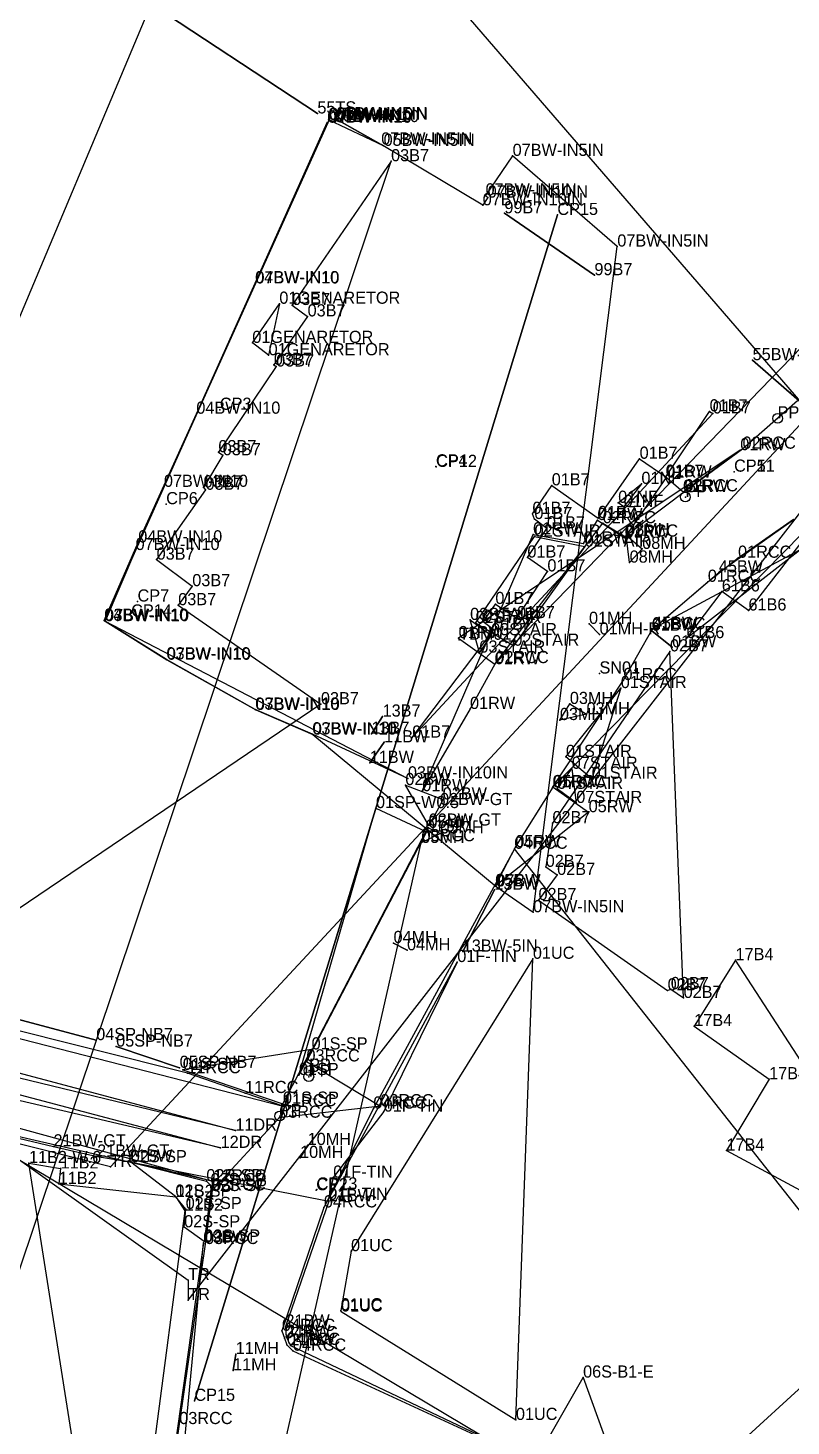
# Model space of a CAD drawing. Extents: x 236232 to 236391, y 2630445 to 2630682.
# Drawn here: x 236274.5 to 236305.9, y 2630496 to 2630553.6 of the extents above; entities that cross this region are included whole.
import ezdxf

# ---------------------------------------------------------------- set-up
doc = ezdxf.new("R2010")
doc.units = 0
for name, color, linetype in [('01B7', 10, 'CONTINUOUS'), ('01BW', 11, 'CONTINUOUS'), ('01F', 6, 'CONTINUOUS'), ('01GENARETOR', 8, 'CONTINUOUS'), ('01MH', 210, 'CONTINUOUS'), ('01NF', 8, 'CONTINUOUS'), ('01RCC', 8, 'CONTINUOUS'), ('01RW', 8, 'CONTINUOUS'), ('01S', 56, 'CONTINUOUS'), ('01SP', 70, 'CONTINUOUS'), ('01STAIR', 8, 'CONTINUOUS'), ('01UC', 8, 'CONTINUOUS'), ('02B7', 10, 'CONTINUOUS'), ('02BW', 11, 'CONTINUOUS'), ('02RCC', 8, 'CONTINUOUS'), ('02S', 56, 'CONTINUOUS'), ('02STAIR', 8, 'CONTINUOUS'), ('03B7', 10, 'CONTINUOUS'), ('03BW', 11, 'CONTINUOUS'), ('03MH', 210, 'CONTINUOUS'), ('03RCC', 8, 'CONTINUOUS'), ('03STAIR', 8, 'CONTINUOUS'), ('04BW', 11, 'CONTINUOUS'), ('04MH', 210, 'CONTINUOUS'), ('04RCC', 8, 'CONTINUOUS'), ('04SP', 70, 'CONTINUOUS'), ('05BW', 11, 'CONTINUOUS'), ('05MH', 210, 'CONTINUOUS'), ('05RW', 8, 'CONTINUOUS'), ('05SP', 70, 'CONTINUOUS'), ('06S', 56, 'CONTINUOUS'), ('07BW', 11, 'CONTINUOUS'), ('07STAIR', 8, 'CONTINUOUS'), ('08MH', 210, 'CONTINUOUS'), ('09BW', 11, 'CONTINUOUS'), ('10MH', 210, 'CONTINUOUS'), ('10S', 56, 'CONTINUOUS'), ('11B2', 10, 'CONTINUOUS'), ('11BW', 11, 'CONTINUOUS'), ('11DR', 130, 'CONTINUOUS'), ('11MH', 210, 'CONTINUOUS'), ('11RCC', 8, 'CONTINUOUS'), ('12DR', 130, 'CONTINUOUS'), ('12RCC', 8, 'CONTINUOUS'), ('13B7', 10, 'CONTINUOUS'), ('13BW', 11, 'CONTINUOUS'), ('17B4', 10, 'CONTINUOUS'), ('21BW', 11, 'CONTINUOUS'), ('45BW', 11, 'CONTINUOUS'), ('55BW', 11, 'CONTINUOUS'), ('55TS', 3, 'CONTINUOUS'), ('61B6', 10, 'CONTINUOUS'), ('99B7', 10, 'CONTINUOUS'), ('CP11', 8, 'CONTINUOUS'), ('CP12', 8, 'CONTINUOUS'), ('CP13', 8, 'CONTINUOUS'), ('CP14', 8, 'CONTINUOUS'), ('CP15', 8, 'CONTINUOUS'), ('CP2', 8, 'CONTINUOUS'), ('CP3', 8, 'CONTINUOUS'), ('CP4', 8, 'CONTINUOUS'), ('CP5', 8, 'CONTINUOUS'), ('CP6', 8, 'CONTINUOUS'), ('CP7', 8, 'CONTINUOUS'), ('LP', 210, 'CONTINUOUS'), ('PP', 211, 'CONTINUOUS'), ('RW', 8, 'CONTINUOUS'), ('SN01', 7, 'CONTINUOUS'), ('TBM01', 7, 'CONTINUOUS'), ('TP', 210, 'CONTINUOUS'), ('TR', 80, 'CONTINUOUS')]:
    doc.layers.add(name, color=color, linetype=linetype)

msp = doc.modelspace()

# ---------------------------------------------------------------- linework, layer by layer
at = {"layer": '01B7'}
for p, q in [((236302.665, 2630537.701), (236290.297, 2630524.359)), ((236300.728, 2630535.096), (236302.536, 2630537.786)), ((236302.536, 2630537.786), (236302.665, 2630537.701)), ((236297.946, 2630533.397), (236299.655, 2630535.837)), ((236299.655, 2630535.837), (236300.728, 2630535.096)), ((236295.245, 2630533.569), (236296.039, 2630534.742)), ((236296.039, 2630534.742), (236297.946, 2630533.397)), ((236295.324, 2630533.356), (236295.245, 2630533.569)), ((236295.037, 2630531.771), (236295.842, 2630532.972)), ((236295.842, 2630532.972), (236295.324, 2630533.356)), ((236295.86, 2630531.2), (236295.037, 2630531.771)), ((236294.608, 2630529.274), (236295.86, 2630531.2)), ((236293.221, 2630529.125), (236293.719, 2630529.858)), ((236293.719, 2630529.858), (236294.608, 2630529.274)), ((236293.659, 2630528.802), (236293.221, 2630529.125)), ((236290.297, 2630524.359), (236293.659, 2630528.802))]:
    msp.add_line(p, q, dxfattribs=at)
for p in [(236302.536, 2630537.786), (236302.665, 2630537.701), (236299.655, 2630535.837), (236296.039, 2630534.742), (236300.728, 2630535.096), (236295.245, 2630533.569), (236295.324, 2630533.356), (236295.842, 2630532.972), (236297.946, 2630533.397), (236295.037, 2630531.771), (236295.86, 2630531.2), (236293.719, 2630529.858), (236293.221, 2630529.125), (236294.608, 2630529.274), (236293.659, 2630528.802), (236290.297, 2630524.359)]:
    msp.add_point(p, dxfattribs=at)
at = {"layer": '01BW'}
for p, q in [((236300.994, 2630528.076), (236300.151, 2630528.757)), ((236300.151, 2630528.757), (236300.994, 2630528.076))]:
    msp.add_line(p, q, dxfattribs=at)
for p in [(236300.151, 2630528.757), (236300.994, 2630528.076)]:
    msp.add_point(p, dxfattribs=at)
at = {"layer": '01F'}
for p, q in [((236286.839, 2630505.333), (236292.151, 2630515.122)), ((236292.151, 2630515.122), (236289.125, 2630508.966)), ((236289.125, 2630508.966), (236287.045, 2630506.248)), ((236287.045, 2630506.248), (236286.839, 2630505.333))]:
    msp.add_line(p, q, dxfattribs=at)
for p in [(236292.151, 2630515.122), (236289.125, 2630508.966), (236287.045, 2630506.248), (236286.839, 2630505.333)]:
    msp.add_point(p, dxfattribs=at)
at = {"layer": '01GENARETOR'}
for p, q in [((236283.717, 2630540.604), (236284.828, 2630542.217)), ((236284.828, 2630542.217), (236284.387, 2630540.096)), ((236284.387, 2630540.096), (236283.717, 2630540.604))]:
    msp.add_line(p, q, dxfattribs=at)
for p in [(236284.828, 2630542.217), (236283.717, 2630540.604), (236284.387, 2630540.096)]:
    msp.add_point(p, dxfattribs=at)
at = {"layer": '01MH'}
for p, q in [((236297.573, 2630529.04), (236298.007, 2630528.605)), ((236298.007, 2630528.605), (236297.573, 2630529.04))]:
    msp.add_line(p, q, dxfattribs=at)
for p in [(236297.573, 2630529.04), (236298.007, 2630528.605)]:
    msp.add_point(p, dxfattribs=at)
at = {"layer": '01NF'}
for p, q in [((236298.773, 2630534.024), (236299.729, 2630534.8)), ((236299.729, 2630534.8), (236298.999, 2630533.853)), ((236298.999, 2630533.853), (236298.773, 2630534.024))]:
    msp.add_line(p, q, dxfattribs=at)
for p in [(236299.729, 2630534.8), (236298.773, 2630534.024), (236298.999, 2630533.853)]:
    msp.add_point(p, dxfattribs=at)
at = {"layer": '01RCC'}
for p, q in [((236346.024, 2630573.171), (236296.072, 2630522.311)), ((236303.706, 2630531.762), (236305.983, 2630533.35)), ((236302.462, 2630530.773), (236303.706, 2630531.762)), ((236300.172, 2630528.814), (236302.462, 2630530.773)), ((236298.991, 2630526.728), (236300.172, 2630528.814)), ((236296.072, 2630522.311), (236298.991, 2630526.728))]:
    msp.add_line(p, q, dxfattribs=at)
for p in [(236303.706, 2630531.762), (236302.462, 2630530.773), (236300.172, 2630528.814), (236298.991, 2630526.728), (236296.072, 2630522.311)]:
    msp.add_point(p, dxfattribs=at)
at = {"layer": '01RW'}
for p, q in [((236303.797, 2630536.188), (236292.207, 2630528.453)), ((236301.442, 2630534.474), (236303.797, 2630536.188)), ((236299.044, 2630532.583), (236300.759, 2630535.062)), ((236300.759, 2630535.062), (236301.442, 2630534.474)), ((236297.342, 2630532.345), (236297.919, 2630533.314)), ((236297.919, 2630533.314), (236299.044, 2630532.583)), ((236290.711, 2630522.155), (236295.272, 2630532.723)), ((236295.272, 2630532.723), (236297.342, 2630532.345)), ((236292.207, 2630528.453), (236293.69, 2630527.379)), ((236293.69, 2630527.379), (236292.675, 2630525.538)), ((236292.675, 2630525.538), (236290.711, 2630522.155))]:
    msp.add_line(p, q, dxfattribs=at)
for p in [(236303.797, 2630536.188), (236300.759, 2630535.062), (236301.442, 2630534.474), (236297.919, 2630533.314), (236295.272, 2630532.723), (236299.044, 2630532.583), (236297.342, 2630532.345), (236292.207, 2630528.453), (236293.69, 2630527.379), (236292.675, 2630525.538), (236290.711, 2630522.155)]:
    msp.add_point(p, dxfattribs=at)
at = {"layer": '01S'}
for p, q in [((236286.155, 2630511.525), (236280.854, 2630510.684)), ((236284.976, 2630509.291), (236286.155, 2630511.525)), ((236280.854, 2630510.684), (236284.976, 2630509.291))]:
    msp.add_line(p, q, dxfattribs=at)
for p in [(236286.155, 2630511.525), (236280.854, 2630510.684), (236284.976, 2630509.291)]:
    msp.add_point(p, dxfattribs=at)
at = {"layer": '01SP'}
for p, q in [((236285.632, 2630510.472), (236288.805, 2630521.459)), ((236288.805, 2630521.459), (236290.852, 2630520.492)), ((236290.852, 2630520.492), (236285.632, 2630510.472))]:
    msp.add_line(p, q, dxfattribs=at)
for p in [(236288.805, 2630521.459), (236290.852, 2630520.492), (236285.632, 2630510.472)]:
    msp.add_point(p, dxfattribs=at)
at = {"layer": '01STAIR'}
for p, q in [((236296.623, 2630523.563), (236298.879, 2630526.399)), ((236298.879, 2630526.399), (236297.682, 2630522.668)), ((236297.682, 2630522.668), (236296.623, 2630523.563))]:
    msp.add_line(p, q, dxfattribs=at)
for p in [(236298.879, 2630526.399), (236296.623, 2630523.563), (236297.682, 2630522.668)]:
    msp.add_point(p, dxfattribs=at)
at = {"layer": '01UC'}
for p, q in [((236295.262, 2630515.256), (236287.779, 2630503.223)), ((236294.564, 2630496.275), (236295.262, 2630515.256)), ((236287.779, 2630503.223), (236287.357, 2630500.787)), ((236287.357, 2630500.787), (236287.369, 2630500.737)), ((236287.369, 2630500.737), (236294.564, 2630496.275))]:
    msp.add_line(p, q, dxfattribs=at)
for p in [(236295.262, 2630515.256), (236287.779, 2630503.223), (236287.357, 2630500.787), (236287.369, 2630500.737), (236294.564, 2630496.275)]:
    msp.add_point(p, dxfattribs=at)
at = {"layer": '02B7'}
for p, q in [((236300.904, 2630527.908), (236296.069, 2630520.838)), ((236301.466, 2630513.644), (236300.904, 2630527.908)), ((236296.069, 2630520.838), (236295.791, 2630519.039)), ((236296.261, 2630518.706), (236295.494, 2630517.673)), ((236295.791, 2630519.039), (236296.261, 2630518.706)), ((236295.494, 2630517.673), (236300.808, 2630513.954)), ((236300.808, 2630513.954), (236300.937, 2630514.009)), ((236300.937, 2630514.009), (236301.466, 2630513.644))]:
    msp.add_line(p, q, dxfattribs=at)
for p in [(236300.904, 2630527.908), (236296.069, 2630520.838), (236295.791, 2630519.039), (236296.261, 2630518.706), (236295.494, 2630517.673), (236300.937, 2630514.009), (236300.808, 2630513.954), (236301.466, 2630513.644)]:
    msp.add_point(p, dxfattribs=at)
at = {"layer": '02BW'}
for p, q in [((236290.014, 2630522.406), (236291.551, 2630521.814)), ((236290.976, 2630520.737), (236290.014, 2630522.406)), ((236291.442, 2630521.583), (236290.976, 2630520.737)), ((236291.551, 2630521.814), (236291.442, 2630521.583))]:
    msp.add_line(p, q, dxfattribs=at)
for p in [(236290.014, 2630522.406), (236291.442, 2630521.583), (236291.551, 2630521.814), (236290.976, 2630520.737)]:
    msp.add_point(p, dxfattribs=at)
at = {"layer": '02RCC'}
for p, q in [((236342.166, 2630577.475), (236293.723, 2630527.426)), ((236303.89, 2630536.25), (236306.148, 2630538.237)), ((236301.504, 2630534.495), (236303.89, 2630536.25)), ((236299.047, 2630532.634), (236301.504, 2630534.495)), ((236293.723, 2630527.426), (236298.138, 2630533.184)), ((236298.138, 2630533.184), (236299.047, 2630532.634))]:
    msp.add_line(p, q, dxfattribs=at)
for p in [(236303.89, 2630536.25), (236301.504, 2630534.495), (236298.138, 2630533.184), (236299.047, 2630532.634), (236293.723, 2630527.426)]:
    msp.add_point(p, dxfattribs=at)
at = {"layer": '02S'}
for p, q in [((236278.716, 2630506.881), (236281.824, 2630506.1)), ((236280.551, 2630505.466), (236278.716, 2630506.881)), ((236281.824, 2630506.1), (236281.995, 2630505.937)), ((236281.995, 2630505.937), (236282.015, 2630505.697)), ((236280.975, 2630504.957), (236280.551, 2630505.466)), ((236282.015, 2630505.697), (236281.733, 2630503.617)), ((236280.911, 2630504.204), (236280.975, 2630504.957)), ((236281.733, 2630503.617), (236280.911, 2630504.204))]:
    msp.add_line(p, q, dxfattribs=at)
for p in [(236278.716, 2630506.881), (236281.824, 2630506.1), (236281.995, 2630505.937), (236280.551, 2630505.466), (236282.015, 2630505.697), (236280.975, 2630504.957), (236280.911, 2630504.204), (236281.733, 2630503.617)]:
    msp.add_point(p, dxfattribs=at)
at = {"layer": '02STAIR'}
for p, q in [((236292.904, 2630529.073), (236295.333, 2630532.634)), ((236295.333, 2630532.634), (236297.4, 2630532.219)), ((236297.4, 2630532.219), (236294.458, 2630528.142)), ((236294.458, 2630528.142), (236292.904, 2630529.073))]:
    msp.add_line(p, q, dxfattribs=at)
for p in [(236295.333, 2630532.634), (236297.4, 2630532.219), (236292.904, 2630529.073), (236294.458, 2630528.142)]:
    msp.add_point(p, dxfattribs=at)
at = {"layer": '03B7'}
for p, q in [((236268.345, 2630485.21), (236289.427, 2630548.082)), ((236289.427, 2630548.082), (236285.356, 2630542.165)), ((236285.991, 2630541.695), (236284.603, 2630539.697)), ((236285.356, 2630542.165), (236285.991, 2630541.695)), ((236284.696, 2630539.633), (236282.321, 2630536.107)), ((236284.603, 2630539.697), (236284.696, 2630539.633)), ((236282.501, 2630535.979), (236281.711, 2630534.657)), ((236282.321, 2630536.107), (236282.501, 2630535.979)), ((236281.79, 2630534.561), (236279.778, 2630531.684)), ((236281.711, 2630534.657), (236281.79, 2630534.561)), ((236279.778, 2630531.684), (236281.246, 2630530.592)), ((236281.246, 2630530.592), (236280.667, 2630529.81)), ((236280.667, 2630529.81), (236286.54, 2630525.733)), ((236286.54, 2630525.733), (236261.351, 2630508.686))]:
    msp.add_line(p, q, dxfattribs=at)
for p in [(236289.427, 2630548.082), (236285.356, 2630542.165), (236285.991, 2630541.695), (236284.603, 2630539.697), (236284.696, 2630539.633), (236282.321, 2630536.107), (236282.501, 2630535.979), (236281.711, 2630534.657), (236281.79, 2630534.561), (236279.778, 2630531.684), (236281.246, 2630530.592), (236280.667, 2630529.81), (236286.54, 2630525.733)]:
    msp.add_point(p, dxfattribs=at)
at = {"layer": '03BW'}
for p, q in [((236280.183, 2630527.58), (236277.631, 2630529.165)), ((236277.631, 2630529.165), (236290.119, 2630522.679)), ((236283.838, 2630525.513), (236280.183, 2630527.58)), ((236286.187, 2630524.495), (236283.838, 2630525.513)), ((236290.119, 2630522.679), (236286.187, 2630524.495))]:
    msp.add_line(p, q, dxfattribs=at)
for p in [(236277.631, 2630529.165), (236280.183, 2630527.58), (236283.838, 2630525.513), (236286.187, 2630524.495), (236290.119, 2630522.679)]:
    msp.add_point(p, dxfattribs=at)
at = {"layer": '03MH'}
for p, q in [((236296.374, 2630525.082), (236296.784, 2630525.743)), ((236296.784, 2630525.743), (236297.471, 2630525.319)), ((236297.471, 2630525.319), (236296.374, 2630525.082))]:
    msp.add_line(p, q, dxfattribs=at)
for p in [(236296.784, 2630525.743), (236296.374, 2630525.082), (236297.471, 2630525.319)]:
    msp.add_point(p, dxfattribs=at)
at = {"layer": '03RCC'}
for p, q in [((236278.129, 2630464.787), (236290.682, 2630520.093)), ((236290.682, 2630520.093), (236285.945, 2630511.032)), ((236285.945, 2630511.032), (236288.986, 2630509.186)), ((236288.986, 2630509.186), (236284.822, 2630508.715)), ((236284.822, 2630508.715), (236282.07, 2630505.723)), ((236282.07, 2630505.723), (236281.772, 2630503.516)), ((236281.772, 2630503.516), (236280.71, 2630496.106)), ((236280.71, 2630496.106), (236280.202, 2630492.705))]:
    msp.add_line(p, q, dxfattribs=at)
for p in [(236290.682, 2630520.093), (236285.945, 2630511.032), (236288.986, 2630509.186), (236284.822, 2630508.715), (236282.07, 2630505.723), (236281.772, 2630503.516), (236280.71, 2630496.106)]:
    msp.add_point(p, dxfattribs=at)
at = {"layer": '03STAIR'}
for p, q in [((236292.679, 2630529.201), (236293.543, 2630528.573)), ((236293.063, 2630527.859), (236292.679, 2630529.201)), ((236293.543, 2630528.573), (236293.063, 2630527.859))]:
    msp.add_line(p, q, dxfattribs=at)
for p in [(236292.679, 2630529.201), (236293.543, 2630528.573), (236293.063, 2630527.859)]:
    msp.add_point(p, dxfattribs=at)
at = {"layer": '04BW'}
for p, q in [((236286.801, 2630549.679), (236277.622, 2630529.173)), ((236283.832, 2630543.064), (236286.801, 2630549.679)), ((236281.413, 2630537.69), (236283.832, 2630543.064)), ((236279.021, 2630532.393), (236281.413, 2630537.69)), ((236277.622, 2630529.173), (236279.021, 2630532.393))]:
    msp.add_line(p, q, dxfattribs=at)
for p in [(236286.801, 2630549.679), (236283.832, 2630543.064), (236281.413, 2630537.69), (236279.021, 2630532.393), (236277.622, 2630529.173)]:
    msp.add_point(p, dxfattribs=at)
at = {"layer": '04MH'}
for p, q in [((236290.083, 2630515.607), (236289.527, 2630515.905)), ((236289.527, 2630515.905), (236290.083, 2630515.607))]:
    msp.add_line(p, q, dxfattribs=at)
for p in [(236289.527, 2630515.905), (236290.083, 2630515.607)]:
    msp.add_point(p, dxfattribs=at)
at = {"layer": '04RCC'}
for p, q in [((236294.5, 2630519.785), (236288.698, 2630509.092)), ((236324.55, 2630481.679), (236294.5, 2630519.785)), ((236288.698, 2630509.092), (236286.661, 2630505.023)), ((236286.661, 2630505.023), (236284.935, 2630499.942)), ((236284.935, 2630499.942), (236285.043, 2630499.639)), ((236285.043, 2630499.639), (236285.138, 2630499.366)), ((236285.138, 2630499.366), (236285.387, 2630499.126)), ((236285.387, 2630499.126), (236295.112, 2630494.638))]:
    msp.add_line(p, q, dxfattribs=at)
for p in [(236294.5, 2630519.785), (236288.698, 2630509.092), (236286.661, 2630505.023), (236284.935, 2630499.942), (236285.043, 2630499.639), (236285.138, 2630499.366), (236285.387, 2630499.126)]:
    msp.add_point(p, dxfattribs=at)
at = {"layer": '04SP'}
for p, q in [((236271.321, 2630513.495), (236277.292, 2630511.909)), ((236277.292, 2630511.909), (236271.321, 2630513.495))]:
    msp.add_line(p, q, dxfattribs=at)
msp.add_point((236277.292, 2630511.909), dxfattribs=at)
at = {"layer": '05BW'}
for p, q in [((236286.849, 2630549.786), (236287.096, 2630549.705)), ((236289.119, 2630548.715), (236286.849, 2630549.786)), ((236287.096, 2630549.705), (236287.171, 2630549.81)), ((236287.171, 2630549.81), (236289.119, 2630548.715))]:
    msp.add_line(p, q, dxfattribs=at)
for p in [(236286.849, 2630549.786), (236287.096, 2630549.705), (236287.171, 2630549.81), (236289.119, 2630548.715)]:
    msp.add_point(p, dxfattribs=at)
at = {"layer": '05MH'}
for p, q in [((236290.669, 2630520.023), (236290.964, 2630520.643)), ((236291.454, 2630520.417), (236290.669, 2630520.023)), ((236290.964, 2630520.643), (236291.454, 2630520.417))]:
    msp.add_line(p, q, dxfattribs=at)
for p in [(236290.964, 2630520.643), (236291.454, 2630520.417), (236290.669, 2630520.023)]:
    msp.add_point(p, dxfattribs=at)
at = {"layer": '05RW'}
for p, q in [((236294.543, 2630519.849), (236296.103, 2630522.322)), ((236296.103, 2630522.322), (236297.558, 2630521.289)), ((236297.558, 2630521.289), (236293.711, 2630518.249)), ((236293.711, 2630518.249), (236294.543, 2630519.849))]:
    msp.add_line(p, q, dxfattribs=at)
for p in [(236296.103, 2630522.322), (236297.558, 2630521.289), (236294.543, 2630519.849), (236293.711, 2630518.249)]:
    msp.add_point(p, dxfattribs=at)
at = {"layer": '05SP'}
for p, q in [((236278.112, 2630511.642), (236280.725, 2630510.767)), ((236280.725, 2630510.767), (236278.112, 2630511.642))]:
    msp.add_line(p, q, dxfattribs=at)
for p in [(236278.112, 2630511.642), (236280.725, 2630510.767)]:
    msp.add_point(p, dxfattribs=at)
at = {"layer": '06S'}
for p, q in [((236295.335, 2630494.54), (236297.329, 2630498.019)), ((236297.329, 2630498.019), (236299.251, 2630492.734))]:
    msp.add_line(p, q, dxfattribs=at)
msp.add_point((236297.329, 2630498.019), dxfattribs=at)
at = {"layer": '07BW'}
for p, q in [((236286.82, 2630549.667), (236283.847, 2630543.052)), ((236286.883, 2630549.781), (236286.82, 2630549.667)), ((236287.116, 2630549.694), (236286.883, 2630549.781)), ((236287.191, 2630549.797), (236287.116, 2630549.694)), ((236289.022, 2630548.771), (236287.191, 2630549.797)), ((236293.197, 2630546.268), (236289.022, 2630548.771)), ((236294.429, 2630548.301), (236293.315, 2630546.674)), ((236298.737, 2630544.57), (236294.429, 2630548.301)), ((236293.404, 2630546.586), (236293.197, 2630546.268)), ((236293.315, 2630546.674), (236293.314, 2630546.674)), ((236293.314, 2630546.674), (236293.404, 2630546.586)), ((236295.274, 2630517.171), (236298.737, 2630544.57)), ((236283.847, 2630543.052), (236280.078, 2630534.681)), ((236280.078, 2630534.681), (236278.912, 2630532.08)), ((236278.912, 2630532.08), (236277.654, 2630529.151)), ((236277.654, 2630529.151), (236280.201, 2630527.564)), ((236280.201, 2630527.564), (236283.858, 2630525.497)), ((236283.858, 2630525.497), (236286.208, 2630524.481)), ((236286.208, 2630524.481), (236293.758, 2630518.236)), ((236293.758, 2630518.236), (236295.274, 2630517.171))]:
    msp.add_line(p, q, dxfattribs=at)
for p in [(236286.82, 2630549.667), (236286.883, 2630549.781), (236287.116, 2630549.694), (236287.191, 2630549.797), (236289.022, 2630548.771), (236294.429, 2630548.301), (236293.197, 2630546.268), (236293.314, 2630546.674), (236293.315, 2630546.674), (236293.404, 2630546.586), (236298.737, 2630544.57), (236283.847, 2630543.052), (236280.078, 2630534.681), (236278.912, 2630532.08), (236277.654, 2630529.151), (236280.201, 2630527.564), (236283.858, 2630525.497), (236286.208, 2630524.481), (236293.758, 2630518.236), (236295.274, 2630517.171)]:
    msp.add_point(p, dxfattribs=at)
at = {"layer": '07STAIR'}
for p, q in [((236296.262, 2630522.251), (236296.862, 2630523.078)), ((236296.862, 2630523.078), (236297.048, 2630521.669)), ((236297.048, 2630521.669), (236296.262, 2630522.251))]:
    msp.add_line(p, q, dxfattribs=at)
for p in [(236296.862, 2630523.078), (236296.262, 2630522.251), (236297.048, 2630521.669)]:
    msp.add_point(p, dxfattribs=at)
at = {"layer": '08MH'}
for p, q in [((236299.103, 2630532.686), (236299.761, 2630532.127)), ((236299.245, 2630531.562), (236299.103, 2630532.686)), ((236299.761, 2630532.127), (236299.245, 2630531.562))]:
    msp.add_line(p, q, dxfattribs=at)
for p in [(236299.103, 2630532.686), (236299.761, 2630532.127), (236299.245, 2630531.562)]:
    msp.add_point(p, dxfattribs=at)
at = {"layer": '09BW'}
for p, q in [((236278.081, 2630465.213), (236281.701, 2630503.572)), ((236281.701, 2630503.572), (236280.552, 2630495.354))]:
    msp.add_line(p, q, dxfattribs=at)
msp.add_point((236281.701, 2630503.572), dxfattribs=at)
at = {"layer": '10MH'}
for p, q in [((236285.682, 2630507.059), (236285.994, 2630507.592)), ((236285.994, 2630507.592), (236285.682, 2630507.059))]:
    msp.add_line(p, q, dxfattribs=at)
for p in [(236285.994, 2630507.592), (236285.682, 2630507.059)]:
    msp.add_point(p, dxfattribs=at)
at = {"layer": '10S'}
msp.add_line((236311.588, 2630502.477), (236300.334, 2630492.177), dxfattribs=at)
at = {"layer": '11B2'}
for p, q in [((236274.525, 2630506.85), (236275.826, 2630506.625)), ((236278.147, 2630483.776), (236274.525, 2630506.85)), ((236275.826, 2630506.625), (236275.748, 2630505.988)), ((236275.748, 2630505.988), (236280.568, 2630505.458)), ((236280.568, 2630505.458), (236280.942, 2630504.885)), ((236280.942, 2630504.885), (236278.147, 2630483.776))]:
    msp.add_line(p, q, dxfattribs=at)
for p in [(236274.525, 2630506.85), (236275.826, 2630506.625), (236275.748, 2630505.988), (236280.568, 2630505.458), (236280.942, 2630504.885)]:
    msp.add_point(p, dxfattribs=at)
at = {"layer": '11BW'}
for p, q in [((236288.548, 2630523.317), (236289.145, 2630524.166)), ((236289.145, 2630524.166), (236288.548, 2630523.317))]:
    msp.add_line(p, q, dxfattribs=at)
for p in [(236289.145, 2630524.166), (236288.548, 2630523.317)]:
    msp.add_point(p, dxfattribs=at)
at = {"layer": '11DR'}
for p, q in [((236239.001, 2630519.921), (236283.018, 2630508.186)), ((236283.018, 2630508.186), (236262.102, 2630513.251))]:
    msp.add_line(p, q, dxfattribs=at)
msp.add_point((236283.018, 2630508.186), dxfattribs=at)
at = {"layer": '11MH'}
for p, q in [((236283.031, 2630498.986), (236282.925, 2630498.313)), ((236282.925, 2630498.313), (236283.031, 2630498.986))]:
    msp.add_line(p, q, dxfattribs=at)
for p in [(236283.031, 2630498.986), (236282.925, 2630498.313)]:
    msp.add_point(p, dxfattribs=at)
at = {"layer": '11RCC'}
for p, q in [((236243.042, 2630519.965), (236284.982, 2630509.19)), ((236281.042, 2630510.545), (236263.64, 2630514.925)), ((236283.418, 2630509.731), (236281.042, 2630510.545)), ((236284.982, 2630509.19), (236283.418, 2630509.731))]:
    msp.add_line(p, q, dxfattribs=at)
for p in [(236281.042, 2630510.545), (236283.418, 2630509.731), (236284.982, 2630509.19)]:
    msp.add_point(p, dxfattribs=at)
at = {"layer": '12DR'}
for p, q in [((236238.772, 2630518.998), (236282.411, 2630507.474)), ((236282.411, 2630507.474), (236261.894, 2630512.276))]:
    msp.add_line(p, q, dxfattribs=at)
msp.add_point((236282.411, 2630507.474), dxfattribs=at)
at = {"layer": '12RCC'}
for p, q in [((236238.676, 2630518.007), (236282.112, 2630506.092)), ((236282.112, 2630506.092), (236271.77, 2630508.47))]:
    msp.add_line(p, q, dxfattribs=at)
msp.add_point((236282.112, 2630506.092), dxfattribs=at)
at = {"layer": '13B7'}
for p, q in [((236289.078, 2630525.224), (236288.618, 2630524.517)), ((236288.618, 2630524.517), (236289.078, 2630525.224))]:
    msp.add_line(p, q, dxfattribs=at)
for p in [(236289.078, 2630525.224), (236288.618, 2630524.517)]:
    msp.add_point(p, dxfattribs=at)
at = {"layer": '13BW'}
for p, q in [((236293.678, 2630518.097), (236292.376, 2630515.551)), ((236292.376, 2630515.551), (236293.678, 2630518.097))]:
    msp.add_line(p, q, dxfattribs=at)
for p in [(236293.678, 2630518.097), (236292.376, 2630515.551)]:
    msp.add_point(p, dxfattribs=at)
at = {"layer": '17B4'}
for p, q in [((236303.604, 2630515.199), (236301.904, 2630512.484)), ((236311.593, 2630502.867), (236303.604, 2630515.199)), ((236301.904, 2630512.484), (236304.985, 2630510.299)), ((236304.985, 2630510.299), (236303.229, 2630507.361)), ((236303.229, 2630507.361), (236311.593, 2630502.867))]:
    msp.add_line(p, q, dxfattribs=at)
for p in [(236303.604, 2630515.199), (236301.904, 2630512.484), (236304.985, 2630510.299), (236303.229, 2630507.361)]:
    msp.add_point(p, dxfattribs=at)
at = {"layer": '21BW'}
for p, q in [((236271.601, 2630508.462), (236275.535, 2630507.535)), ((236321.838, 2630478.544), (236271.601, 2630508.462)), ((236275.535, 2630507.535), (236277.329, 2630507.114)), ((236277.329, 2630507.114), (236278.606, 2630506.908)), ((236278.606, 2630506.908), (236286.862, 2630505.278)), ((236286.862, 2630505.278), (236285.081, 2630500.117)), ((236285.081, 2630500.117), (236285.111, 2630499.697)), ((236285.111, 2630499.697), (236285.292, 2630499.343)), ((236285.292, 2630499.343), (236295.296, 2630494.59))]:
    msp.add_line(p, q, dxfattribs=at)
for p in [(236275.535, 2630507.535), (236277.329, 2630507.114), (236278.606, 2630506.908), (236286.862, 2630505.278), (236285.081, 2630500.117), (236285.111, 2630499.697), (236285.292, 2630499.343)]:
    msp.add_point(p, dxfattribs=at)
at = {"layer": '45BW'}
for p, q in [((236361.575, 2630561.861), (236300.205, 2630528.833)), ((236302.914, 2630531.161), (236306.019, 2630533.351)), ((236300.205, 2630528.833), (236302.914, 2630531.161))]:
    msp.add_line(p, q, dxfattribs=at)
for p in [(236302.914, 2630531.161), (236300.205, 2630528.833)]:
    msp.add_point(p, dxfattribs=at)
at = {"layer": '55BW'}
for p, q in [((236304.305, 2630539.894), (236306.776, 2630537.743)), ((236306.776, 2630537.743), (236304.305, 2630539.894))]:
    msp.add_line(p, q, dxfattribs=at)
msp.add_point((236304.305, 2630539.894), dxfattribs=at)
at = {"layer": '55TS'}
for p, q in [((236286.394, 2630550.049), (236269.886, 2630560.937)), ((236269.886, 2630560.937), (236286.394, 2630550.049))]:
    msp.add_line(p, q, dxfattribs=at)
msp.add_point((236286.394, 2630550.049), dxfattribs=at)
at = {"layer": '61B6'}
for p, q in [((236301.58, 2630528.454), (236309.327, 2630534.477)), ((236306.656, 2630532.852), (236304.135, 2630529.592)), ((236303.039, 2630530.377), (236301.58, 2630528.454)), ((236304.135, 2630529.592), (236303.039, 2630530.377))]:
    msp.add_line(p, q, dxfattribs=at)
for p in [(236303.039, 2630530.377), (236304.135, 2630529.592), (236301.58, 2630528.454)]:
    msp.add_point(p, dxfattribs=at)
at = {"layer": '99B7'}
for p, q in [((236294.089, 2630545.938), (236297.796, 2630543.391)), ((236297.796, 2630543.391), (236294.089, 2630545.938))]:
    msp.add_line(p, q, dxfattribs=at)
for p in [(236294.089, 2630545.938), (236297.796, 2630543.391)]:
    msp.add_point(p, dxfattribs=at)
at = {"layer": 'CP11'}
msp.add_line((236303.543, 2630535.304), (236303.543, 2630535.304), dxfattribs=at)
msp.add_point((236303.543, 2630535.304), dxfattribs=at)
at = {"layer": 'CP12'}
msp.add_line((236291.288, 2630535.501), (236291.288, 2630535.501), dxfattribs=at)
msp.add_point((236291.288, 2630535.501), dxfattribs=at)
at = {"layer": 'CP13'}
msp.add_line((236286.367, 2630505.761), (236286.367, 2630505.761), dxfattribs=at)
msp.add_point((236286.367, 2630505.761), dxfattribs=at)
at = {"layer": 'CP14'}
msp.add_line((236278.731, 2630529.342), (236278.731, 2630529.342), dxfattribs=at)
msp.add_point((236278.731, 2630529.342), dxfattribs=at)
at = {"layer": 'CP15'}
for p, q in [((236296.27, 2630545.87), (236281.333, 2630497.062)), ((236281.333, 2630497.062), (236296.27, 2630545.87))]:
    msp.add_line(p, q, dxfattribs=at)
for p in [(236296.27, 2630545.87), (236281.333, 2630497.062)]:
    msp.add_point(p, dxfattribs=at)
at = {"layer": 'CP2'}
msp.add_line((236286.346, 2630505.727), (236286.346, 2630505.727), dxfattribs=at)
msp.add_point((236286.346, 2630505.727), dxfattribs=at)
at = {"layer": 'CP3'}
msp.add_line((236282.382, 2630537.852), (236282.382, 2630537.852), dxfattribs=at)
msp.add_point((236282.382, 2630537.852), dxfattribs=at)
at = {"layer": 'CP4'}
msp.add_line((236291.272, 2630535.521), (236291.272, 2630535.521), dxfattribs=at)
msp.add_point((236291.272, 2630535.521), dxfattribs=at)
at = {"layer": 'CP5'}
msp.add_line((236303.543, 2630535.305), (236303.543, 2630535.305), dxfattribs=at)
msp.add_point((236303.543, 2630535.305), dxfattribs=at)
at = {"layer": 'CP6'}
msp.add_line((236280.172, 2630533.966), (236280.172, 2630533.966), dxfattribs=at)
msp.add_point((236280.172, 2630533.966), dxfattribs=at)
at = {"layer": 'CP7'}
msp.add_line((236278.993, 2630529.96), (236278.993, 2630529.96), dxfattribs=at)
msp.add_point((236278.993, 2630529.96), dxfattribs=at)
at = {"layer": 'LP'}
msp.add_line((236281.888, 2630560.103), (236261.06, 2630510.596), dxfattribs=at)
at = {"layer": 'PP'}
for centre in [(236305.334, 2630537.497), (236301.539, 2630534.261), (236286.041, 2630510.402), (236286.053, 2630510.652), (236284.845, 2630508.785)]:
    msp.add_circle(centre, 0.2, dxfattribs=at)
for p in [(236305.334, 2630537.497), (236301.539, 2630534.261), (236286.053, 2630510.652), (236286.041, 2630510.402), (236284.845, 2630508.785)]:
    msp.add_point(p, dxfattribs=at)
at = {"layer": 'RW'}
msp.add_line((236305.845, 2630538.563), (236305.845, 2630538.563), dxfattribs=at)
msp.add_point((236305.845, 2630538.563), dxfattribs=at)
at = {"layer": 'SN01'}
for p, q in [((236298.005, 2630526.997), (236298, 2630526.999)), ((236298, 2630526.999), (236298.005, 2630526.997))]:
    msp.add_line(p, q, dxfattribs=at)
for p in [(236298, 2630526.999), (236298.005, 2630526.997)]:
    msp.add_point(p, dxfattribs=at)
at = {"layer": 'TBM01'}
msp.add_line((236292.227, 2630528.387), (236292.227, 2630528.387), dxfattribs=at)
msp.add_point((236292.227, 2630528.387), dxfattribs=at)
at = {"layer": 'TP'}
msp.add_line((236284.902, 2630562.939), (236306.798, 2630537.579), dxfattribs=at)
at = {"layer": 'TR'}
for p, q in [((236323.49, 2630555.804), (236277.877, 2630506.689)), ((236281.082, 2630501.207), (236323.49, 2630555.804)), ((236277.877, 2630506.689), (236272.727, 2630507.982)), ((236272.727, 2630507.982), (236281.075, 2630502.033)), ((236281.075, 2630502.033), (236281.082, 2630501.207))]:
    msp.add_line(p, q, dxfattribs=at)
for p in [(236277.877, 2630506.689), (236281.075, 2630502.033), (236281.082, 2630501.207)]:
    msp.add_point(p, dxfattribs=at)

# ---------------------------------------------------------------- texts
at = {"layer": '01B7'}
for p in [(236302.536, 2630537.786), (236302.665, 2630537.701), (236299.655, 2630535.837), (236300.728, 2630535.096), (236296.039, 2630534.742), (236295.245, 2630533.569), (236295.324, 2630533.356), (236297.946, 2630533.397), (236295.842, 2630532.972), (236295.037, 2630531.771), (236295.86, 2630531.2), (236293.719, 2630529.858), (236293.221, 2630529.125), (236294.608, 2630529.274), (236293.659, 2630528.802), (236290.297, 2630524.359)]:
    msp.add_text('01B7', height=0.5, dxfattribs=at).set_placement(p)
at = {"layer": '01BW'}
for p in [(236300.151, 2630528.757), (236300.994, 2630528.076)]:
    msp.add_text('01BW', height=0.5, dxfattribs=at).set_placement(p)
at = {"layer": '01F'}
for p in [(236292.151, 2630515.122), (236289.125, 2630508.966), (236287.045, 2630506.248), (236286.839, 2630505.333)]:
    msp.add_text('01F-TIN', height=0.5, dxfattribs=at).set_placement(p)
at = {"layer": '01GENARETOR'}
for p in [(236284.828, 2630542.217), (236283.717, 2630540.604), (236284.387, 2630540.096)]:
    msp.add_text('01GENARETOR', height=0.5, dxfattribs=at).set_placement(p)
at = {"layer": '01MH'}
for s, p in [('01MH', (236297.573, 2630529.04)), ('01MH-R', (236298.007, 2630528.605))]:
    msp.add_text(s, height=0.5, dxfattribs=at).set_placement(p)
at = {"layer": '01NF'}
for p in [(236299.729, 2630534.8), (236298.773, 2630534.024), (236298.999, 2630533.853)]:
    msp.add_text('01NF', height=0.5, dxfattribs=at).set_placement(p)
at = {"layer": '01RCC'}
for p in [(236303.706, 2630531.762), (236302.462, 2630530.773), (236300.172, 2630528.814), (236298.991, 2630526.728), (236296.072, 2630522.311)]:
    msp.add_text('01RCC', height=0.5, dxfattribs=at).set_placement(p)
at = {"layer": '01RW'}
for p in [(236303.797, 2630536.188), (236300.759, 2630535.062), (236301.442, 2630534.474), (236297.919, 2630533.314), (236295.272, 2630532.723), (236299.044, 2630532.583), (236297.342, 2630532.345), (236292.207, 2630528.453), (236293.69, 2630527.379), (236292.675, 2630525.538), (236290.711, 2630522.155)]:
    msp.add_text('01RW', height=0.5, dxfattribs=at).set_placement(p)
at = {"layer": '01S'}
for p in [(236286.155, 2630511.525), (236280.854, 2630510.684), (236284.976, 2630509.291)]:
    msp.add_text('01S-SP', height=0.5, dxfattribs=at).set_placement(p)
at = {"layer": '01SP'}
for s, p in [('01SP-W0.5', (236288.805, 2630521.459)), ('01SP', (236290.852, 2630520.492)), ('01SP', (236285.632, 2630510.472))]:
    msp.add_text(s, height=0.5, dxfattribs=at).set_placement(p)
at = {"layer": '01STAIR'}
for p in [(236298.879, 2630526.399), (236296.623, 2630523.563), (236297.682, 2630522.668)]:
    msp.add_text('01STAIR', height=0.5, dxfattribs=at).set_placement(p)
at = {"layer": '01UC'}
for p in [(236295.262, 2630515.256), (236287.779, 2630503.223), (236287.357, 2630500.787), (236287.369, 2630500.737), (236294.564, 2630496.275)]:
    msp.add_text('01UC', height=0.5, dxfattribs=at).set_placement(p)
at = {"layer": '02B7'}
for p in [(236300.904, 2630527.908), (236296.069, 2630520.838), (236295.791, 2630519.039), (236296.261, 2630518.706), (236295.494, 2630517.673), (236300.808, 2630513.954), (236300.937, 2630514.009), (236301.466, 2630513.644)]:
    msp.add_text('02B7', height=0.5, dxfattribs=at).set_placement(p)
at = {"layer": '02BW'}
for s, p in [('02BW', (236290.014, 2630522.406)), ('02BW-GT', (236291.442, 2630521.583)), ('02BW', (236291.551, 2630521.814)), ('02BW-GT', (236290.976, 2630520.737))]:
    msp.add_text(s, height=0.5, dxfattribs=at).set_placement(p)
at = {"layer": '02RCC'}
for p in [(236303.89, 2630536.25), (236301.504, 2630534.495), (236298.138, 2630533.184), (236299.047, 2630532.634), (236293.723, 2630527.426)]:
    msp.add_text('02RCC', height=0.5, dxfattribs=at).set_placement(p)
at = {"layer": '02S'}
for p in [(236278.716, 2630506.881), (236281.824, 2630506.1), (236280.551, 2630505.466), (236281.995, 2630505.937), (236282.015, 2630505.697), (236280.975, 2630504.957), (236280.911, 2630504.204), (236281.733, 2630503.617)]:
    msp.add_text('02S-SP', height=0.5, dxfattribs=at).set_placement(p)
at = {"layer": '02STAIR'}
for p in [(236295.333, 2630532.634), (236297.4, 2630532.219), (236292.904, 2630529.073), (236294.458, 2630528.142)]:
    msp.add_text('02STAIR', height=0.5, dxfattribs=at).set_placement(p)
at = {"layer": '03B7'}
for p in [(236289.427, 2630548.082), (236285.356, 2630542.165), (236285.991, 2630541.695), (236284.603, 2630539.697), (236284.696, 2630539.633), (236282.321, 2630536.107), (236282.501, 2630535.979), (236281.711, 2630534.657), (236281.79, 2630534.561), (236279.778, 2630531.684), (236281.246, 2630530.592), (236280.667, 2630529.81), (236286.54, 2630525.733)]:
    msp.add_text('03B7', height=0.5, dxfattribs=at).set_placement(p)
at = {"layer": '03BW'}
for s, p in [('03BW-IN10', (236277.631, 2630529.165)), ('03BW-IN10', (236280.183, 2630527.58)), ('03BW-IN10', (236283.838, 2630525.513)), ('03BW-IN10', (236286.187, 2630524.495)), ('03BW-IN10IN', (236290.119, 2630522.679))]:
    msp.add_text(s, height=0.5, dxfattribs=at).set_placement(p)
at = {"layer": '03MH'}
for p in [(236296.784, 2630525.743), (236296.374, 2630525.082), (236297.471, 2630525.319)]:
    msp.add_text('03MH', height=0.5, dxfattribs=at).set_placement(p)
at = {"layer": '03RCC'}
for p in [(236290.682, 2630520.093), (236285.945, 2630511.032), (236288.986, 2630509.186), (236284.822, 2630508.715), (236282.07, 2630505.723), (236281.772, 2630503.516), (236280.71, 2630496.106)]:
    msp.add_text('03RCC', height=0.5, dxfattribs=at).set_placement(p)
at = {"layer": '03STAIR'}
for p in [(236292.679, 2630529.201), (236293.543, 2630528.573), (236293.063, 2630527.859)]:
    msp.add_text('03STAIR', height=0.5, dxfattribs=at).set_placement(p)
at = {"layer": '04BW'}
for p in [(236286.801, 2630549.679), (236283.832, 2630543.064), (236281.413, 2630537.69), (236279.021, 2630532.393), (236277.622, 2630529.173)]:
    msp.add_text('04BW-IN10', height=0.5, dxfattribs=at).set_placement(p)
at = {"layer": '04MH'}
for p in [(236289.527, 2630515.905), (236290.083, 2630515.607)]:
    msp.add_text('04MH', height=0.5, dxfattribs=at).set_placement(p)
at = {"layer": '04RCC'}
for p in [(236294.5, 2630519.785), (236288.698, 2630509.092), (236286.661, 2630505.023), (236284.935, 2630499.942), (236285.043, 2630499.639), (236285.138, 2630499.366), (236285.387, 2630499.126)]:
    msp.add_text('04RCC', height=0.5, dxfattribs=at).set_placement(p)
at = {"layer": '04SP'}
msp.add_text('04SP-NB7', height=0.5, dxfattribs=at).set_placement((236277.292, 2630511.909))
at = {"layer": '05BW'}
for s, p in [('05BW-IN', (236286.849, 2630549.786)), ('05BW-IN5IN', (236287.171, 2630549.81)), ('05BW-IN', (236287.096, 2630549.705)), ('05BW-IN5IN', (236289.119, 2630548.715))]:
    msp.add_text(s, height=0.5, dxfattribs=at).set_placement(p)
at = {"layer": '05MH'}
for p in [(236290.964, 2630520.643), (236291.454, 2630520.417), (236290.669, 2630520.023)]:
    msp.add_text('05MH', height=0.5, dxfattribs=at).set_placement(p)
at = {"layer": '05RW'}
for p in [(236296.103, 2630522.322), (236297.558, 2630521.289), (236294.543, 2630519.849), (236293.711, 2630518.249)]:
    msp.add_text('05RW', height=0.5, dxfattribs=at).set_placement(p)
at = {"layer": '05SP'}
for p in [(236278.112, 2630511.642), (236280.725, 2630510.767)]:
    msp.add_text('05SP-NB7', height=0.5, dxfattribs=at).set_placement(p)
at = {"layer": '06S'}
msp.add_text('06S-B1-E', height=0.5, dxfattribs=at).set_placement((236297.329, 2630498.019))
at = {"layer": '07BW'}
for s, p in [('07BW-IN10', (236286.883, 2630549.781)), ('07BW-IN5IN', (236287.191, 2630549.797)), ('07BW-IN10', (236286.82, 2630549.667)), ('07BW-IN10', (236287.116, 2630549.694)), ('07BW-IN5IN', (236289.022, 2630548.771)), ('07BW-IN5IN', (236294.429, 2630548.301)), ('07BW-IN5IN', (236293.314, 2630546.674)), ('07BW-IN5IN', (236293.315, 2630546.674)), ('07BW-IN10IN', (236293.404, 2630546.586)), ('07BW-IN10IN', (236293.197, 2630546.268)), ('07BW-IN5IN', (236298.737, 2630544.57)), ('07BW-IN10', (236283.847, 2630543.052)), ('07BW-IN10', (236280.078, 2630534.681)), ('07BW-IN10', (236278.912, 2630532.08)), ('07BW-IN10', (236277.654, 2630529.151)), ('07BW-IN10', (236280.201, 2630527.564)), ('07BW-IN10', (236283.858, 2630525.497)), ('07BW-IN10', (236286.208, 2630524.481)), ('07BW', (236293.758, 2630518.236)), ('07BW-IN5IN', (236295.274, 2630517.171))]:
    msp.add_text(s, height=0.5, dxfattribs=at).set_placement(p)
at = {"layer": '07STAIR'}
for p in [(236296.862, 2630523.078), (236296.262, 2630522.251), (236297.048, 2630521.669)]:
    msp.add_text('07STAIR', height=0.5, dxfattribs=at).set_placement(p)
at = {"layer": '08MH'}
for p in [(236299.103, 2630532.686), (236299.761, 2630532.127), (236299.245, 2630531.562)]:
    msp.add_text('08MH', height=0.5, dxfattribs=at).set_placement(p)
at = {"layer": '09BW'}
msp.add_text('09BW', height=0.5, dxfattribs=at).set_placement((236281.701, 2630503.572))
at = {"layer": '10MH'}
for p in [(236285.994, 2630507.592), (236285.682, 2630507.059)]:
    msp.add_text('10MH', height=0.5, dxfattribs=at).set_placement(p)
at = {"layer": '11B2'}
for s, p in [('11B2-W.6', (236274.525, 2630506.85)), ('11B2', (236275.826, 2630506.625)), ('11B2', (236275.748, 2630505.988)), ('11B2', (236280.568, 2630505.458)), ('11B2', (236280.942, 2630504.885))]:
    msp.add_text(s, height=0.5, dxfattribs=at).set_placement(p)
at = {"layer": '11BW'}
for p in [(236289.145, 2630524.166), (236288.548, 2630523.317)]:
    msp.add_text('11BW', height=0.5, dxfattribs=at).set_placement(p)
at = {"layer": '11DR'}
msp.add_text('11DR', height=0.5, dxfattribs=at).set_placement((236283.018, 2630508.186))
at = {"layer": '11MH'}
for p in [(236283.031, 2630498.986), (236282.925, 2630498.313)]:
    msp.add_text('11MH', height=0.5, dxfattribs=at).set_placement(p)
at = {"layer": '11RCC'}
for p in [(236281.042, 2630510.545), (236283.418, 2630509.731), (236284.982, 2630509.19)]:
    msp.add_text('11RCC', height=0.5, dxfattribs=at).set_placement(p)
at = {"layer": '12DR'}
msp.add_text('12DR', height=0.5, dxfattribs=at).set_placement((236282.411, 2630507.474))
at = {"layer": '12RCC'}
msp.add_text('12RCC', height=0.5, dxfattribs=at).set_placement((236282.112, 2630506.092))
at = {"layer": '13B7'}
for p in [(236289.078, 2630525.224), (236288.618, 2630524.517)]:
    msp.add_text('13B7', height=0.5, dxfattribs=at).set_placement(p)
at = {"layer": '13BW'}
for s, p in [('13BW', (236293.678, 2630518.097)), ('13BW-5IN', (236292.376, 2630515.551))]:
    msp.add_text(s, height=0.5, dxfattribs=at).set_placement(p)
at = {"layer": '17B4'}
for p in [(236303.604, 2630515.199), (236301.904, 2630512.484), (236304.985, 2630510.299), (236303.229, 2630507.361)]:
    msp.add_text('17B4', height=0.5, dxfattribs=at).set_placement(p)
at = {"layer": '21BW'}
for s, p in [('21BW-GT', (236275.535, 2630507.535)), ('21BW-GT', (236277.329, 2630507.114)), ('21BW', (236278.606, 2630506.908)), ('21BW', (236286.862, 2630505.278)), ('21BW', (236285.081, 2630500.117)), ('21BW', (236285.111, 2630499.697)), ('21BW', (236285.292, 2630499.343))]:
    msp.add_text(s, height=0.5, dxfattribs=at).set_placement(p)
at = {"layer": '45BW'}
for p in [(236302.914, 2630531.161), (236300.205, 2630528.833)]:
    msp.add_text('45BW', height=0.5, dxfattribs=at).set_placement(p)
at = {"layer": '55BW'}
msp.add_text('55BW-OUT', height=0.5, dxfattribs=at).set_placement((236304.305, 2630539.894))
at = {"layer": '55TS'}
msp.add_text('55TS', height=0.5, dxfattribs=at).set_placement((236286.394, 2630550.049))
at = {"layer": '61B6'}
for p in [(236303.039, 2630530.377), (236304.135, 2630529.592), (236301.58, 2630528.454)]:
    msp.add_text('61B6', height=0.5, dxfattribs=at).set_placement(p)
at = {"layer": '99B7'}
for p in [(236294.089, 2630545.938), (236297.796, 2630543.391)]:
    msp.add_text('99B7', height=0.5, dxfattribs=at).set_placement(p)
at = {"layer": 'CP11'}
msp.add_text('CP11', height=0.5, dxfattribs=at).set_placement((236303.543, 2630535.304))
at = {"layer": 'CP12'}
msp.add_text('CP12', height=0.5, dxfattribs=at).set_placement((236291.288, 2630535.501))
at = {"layer": 'CP13'}
msp.add_text('CP13', height=0.5, dxfattribs=at).set_placement((236286.367, 2630505.761))
at = {"layer": 'CP14'}
msp.add_text('CP14', height=0.5, dxfattribs=at).set_placement((236278.731, 2630529.342))
at = {"layer": 'CP15'}
for p in [(236296.27, 2630545.87), (236281.333, 2630497.062)]:
    msp.add_text('CP15', height=0.5, dxfattribs=at).set_placement(p)
at = {"layer": 'CP2'}
msp.add_text('CP2', height=0.5, dxfattribs=at).set_placement((236286.346, 2630505.727))
at = {"layer": 'CP3'}
msp.add_text('CP3', height=0.5, dxfattribs=at).set_placement((236282.382, 2630537.852))
at = {"layer": 'CP4'}
msp.add_text('CP4', height=0.5, dxfattribs=at).set_placement((236291.272, 2630535.521))
at = {"layer": 'CP5'}
msp.add_text('CP5', height=0.5, dxfattribs=at).set_placement((236303.543, 2630535.305))
at = {"layer": 'CP6'}
msp.add_text('CP6', height=0.5, dxfattribs=at).set_placement((236280.172, 2630533.966))
at = {"layer": 'CP7'}
msp.add_text('CP7', height=0.5, dxfattribs=at).set_placement((236278.993, 2630529.96))
at = {"layer": 'PP'}
for p in [(236305.334, 2630537.497), (236301.539, 2630534.261), (236286.053, 2630510.652), (236286.041, 2630510.402), (236284.845, 2630508.785)]:
    msp.add_text('PP', height=0.5, dxfattribs=at).set_placement(p)
at = {"layer": 'SN01'}
for p in [(236298, 2630526.999), (236298.005, 2630526.997)]:
    msp.add_text('SN01', height=0.5, dxfattribs=at).set_placement(p)
at = {"layer": 'TBM01'}
msp.add_text('TBM01', height=0.5, dxfattribs=at).set_placement((236292.227, 2630528.387))
at = {"layer": 'TR'}
for p in [(236277.877, 2630506.689), (236281.075, 2630502.033), (236281.082, 2630501.207)]:
    msp.add_text('TR', height=0.5, dxfattribs=at).set_placement(p)

doc.saveas('drawing.dxf')
